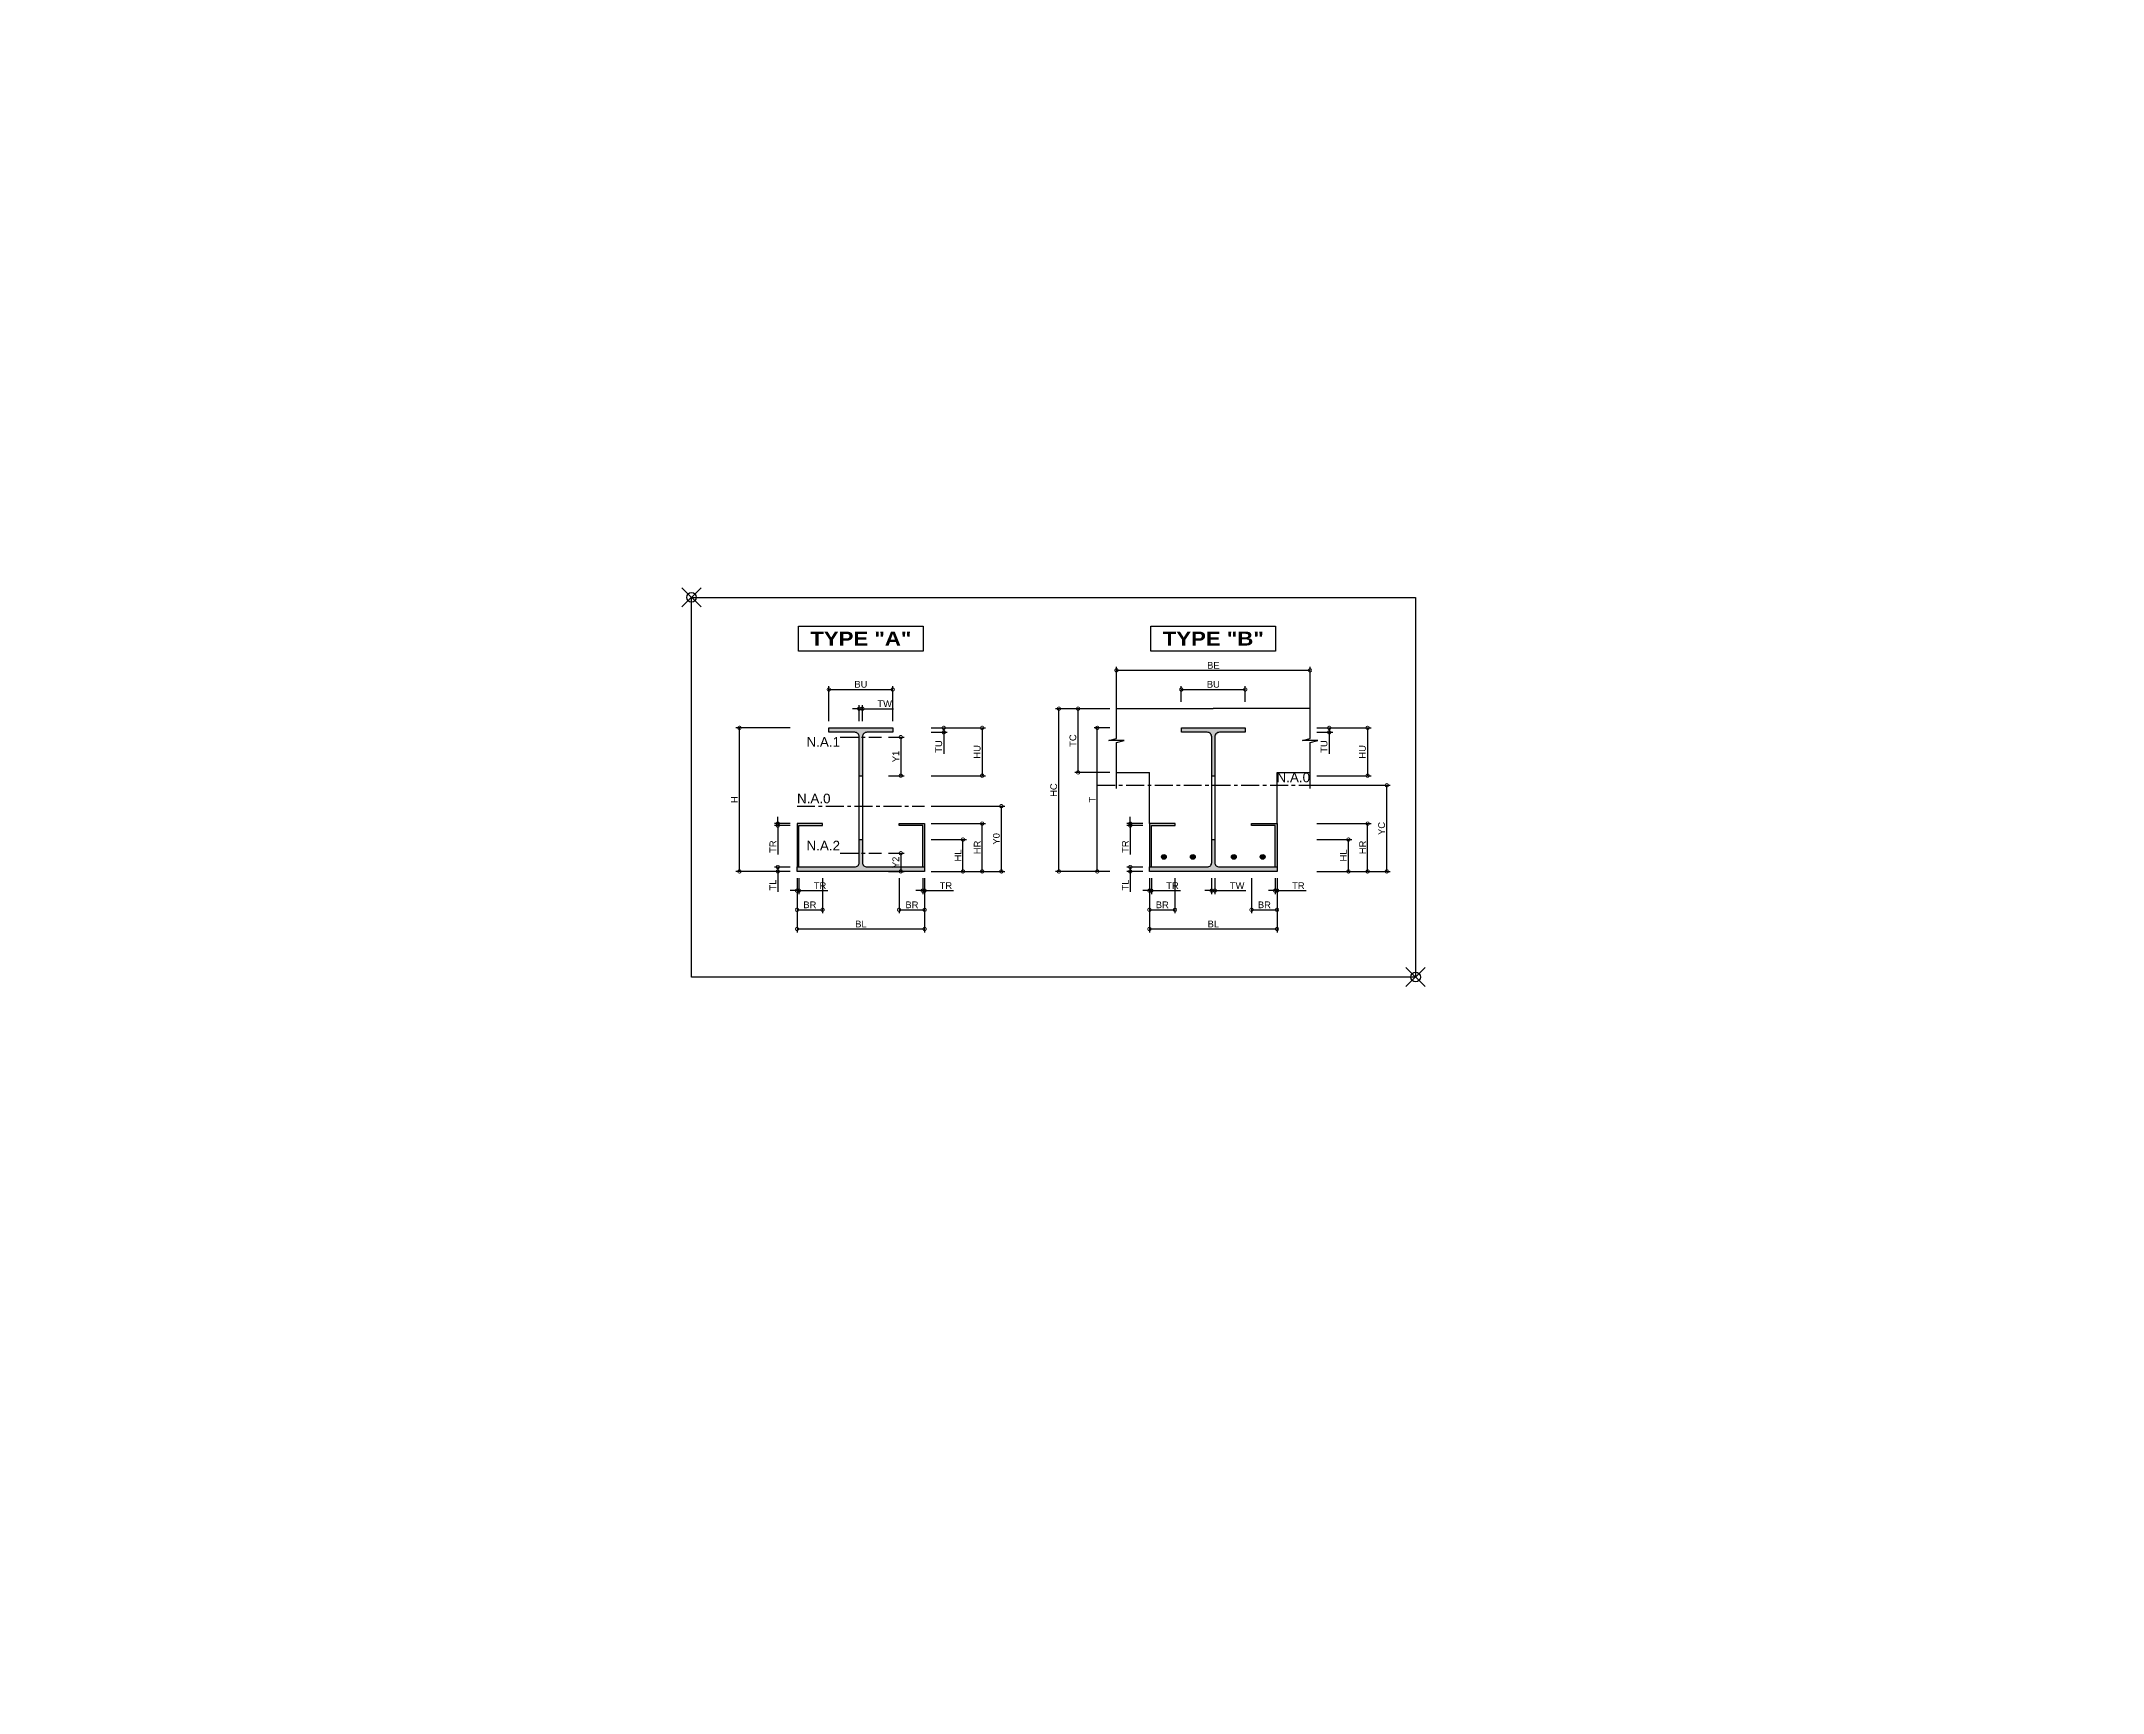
# Model space of a CAD drawing. Extents: x -3226 to 7519, y -5502 to 3104.
import ezdxf
from ezdxf.enums import TextEntityAlignment as Align

# ---------------------------------------------------------------- set-up
doc = ezdxf.new("R2010")
doc.units = 0
doc.header["$LTSCALE"] = 75
doc.header["$PDMODE"] = 35
doc.header["$PDSIZE"] = 50
doc.linetypes.add('CENTER', pattern=[2, 1.25, -0.25, 0.25, -0.25])
doc.linetypes.add('HIDDEN', pattern=[0.375, 0.25, -0.125])
doc.layers.get('DEFPOINTS').update_dxf_attribs({"color": 251})
for name, color, linetype in [('Center', 1, 'CENTER'), ('Dimension', 1, 'Continuous'), ('Hatch', 9, 'Continuous'), ('Rebar', 6, 'Continuous'), ('Steel', 2, 'Continuous'), ('Text', 3, 'HIDDEN')]:
    doc.layers.add(name, color=color, linetype=linetype)
doc.styles.add('DimText', font='arial.ttf')
doc.styles.add('Legend', font='arial.ttf')
doc.styles.add('Title', font='ariblk.ttf')
doc.dimstyles.new('Dim', dxfattribs={"dimscale": 35, "dimtxt": 1, "dimasz": 1, "dimexe": 0.5, "dimexo": 1, "dimgap": 0.25, "dimtad": 1, "dimdec": 0, "dimdsep": 46, "dimtxsty": 'DimText', "dimblk": 'DOTSMALL', "dimcen": 1, "dimclrd": 256, "dimclre": 256, "dimclrt": 7, "dimadec": 0, "dimazin": 0, "dimtfac": 1, "dimtdec": 0, "dimtmove": 0, "dimatfit": 3, "dimldrblk": 'DOTSMALL', "dimfxl": 0, "dimtolj": 1, "dimtzin": 0, "dimarcsym": 0})

# ---------------------------------------------------------------- blocks, each defined once
blk = doc.blocks.new('_DotSmall')
at = {"color": 0, "linetype": 'ByBlock', "const_width": 0.5}
blk.add_lwpolyline([(-0.0625, 0, 1), (0.0625, 0, 1)], format="xyb", close=True, dxfattribs=at)
blk = doc.blocks.new('*D1')
at = {"layer": 'DEFPOINTS', "color": 0}
for p in [(2178, -374), (2378, -374), (2378, -706)]:
    blk.add_point(p, dxfattribs=at)
at = {"layer": 'Dimension', "lineweight": -2}
for p, q in [((2343, -374), (2161, -374)), ((2178, -706), (2178, -374)), ((2343, -706), (2161, -706))]:
    blk.add_line(p, q, dxfattribs=at)
at = {"layer": 'Dimension', "lineweight": -2, "xscale": 35, "yscale": 35, "zscale": 35}
for p, rotation in [((2178, -374), 90), ((2178, -706), 270)]:
    blk.add_blockref('_DotSmall', p, dxfattribs=dict(at, rotation=rotation))
at = {"layer": 'Dimension', "color": 7, "insert": (2151, -540), "char_height": 35, "attachment_point": 5, "rotation": 90, "style": 'DimText'}
blk.add_mtext('\\A1;TC', dxfattribs=at)
blk = doc.blocks.new('*D2')
at = {"layer": 'DEFPOINTS', "color": 0}
for p in [(2078, -374), (2378, -374), (2378, -1222)]:
    blk.add_point(p, dxfattribs=at)
at = {"layer": 'Dimension', "lineweight": -2}
for p, q in [((2343, -374), (2061, -374)), ((2078, -1222), (2078, -374)), ((2343, -1222), (2061, -1222))]:
    blk.add_line(p, q, dxfattribs=at)
at = {"layer": 'Dimension', "lineweight": -2, "xscale": 35, "yscale": 35, "zscale": 35}
for p, rotation in [((2078, -374), 90), ((2078, -1222), 270)]:
    blk.add_blockref('_DotSmall', p, dxfattribs=dict(at, rotation=rotation))
at = {"layer": 'Dimension', "color": 7, "insert": (2051, -798), "char_height": 35, "attachment_point": 5, "rotation": 90, "style": 'DimText'}
blk.add_mtext('\\A1;HC', dxfattribs=at)
blk = doc.blocks.new('*D3')
at = {"layer": 'DEFPOINTS', "color": 0}
for p in [(3387, -174), (2378, -374), (3387, -374)]:
    blk.add_point(p, dxfattribs=at)
at = {"layer": 'Dimension', "lineweight": -2}
for p, q in [((2378, -339), (2378, -156)), ((2378, -174), (3387, -174)), ((3387, -339), (3387, -156))]:
    blk.add_line(p, q, dxfattribs=at)
at = {"layer": 'Dimension', "lineweight": -2, "xscale": 35, "yscale": 35, "zscale": 35, "rotation": 180}
blk.add_blockref('_DotSmall', (2378, -174), dxfattribs=at)
at = {"layer": 'Dimension', "lineweight": -2, "xscale": 35, "yscale": 35, "zscale": 35}
blk.add_blockref('_DotSmall', (3387, -174), dxfattribs=at)
at = {"layer": 'Dimension', "color": 7, "insert": (2883, -148), "char_height": 35, "attachment_point": 5, "style": 'DimText'}
blk.add_mtext('\\A1;BE', dxfattribs=at)
blk = doc.blocks.new('*D4')
at = {"layer": 'DEFPOINTS', "color": 0}
for p in [(3049, -274), (2716, -374), (3049, -374)]:
    blk.add_point(p, dxfattribs=at)
at = {"layer": 'Dimension', "lineweight": -2}
for p, q in [((2716, -339), (2716, -256)), ((2716, -274), (3049, -274)), ((3049, -339), (3049, -256))]:
    blk.add_line(p, q, dxfattribs=at)
at = {"layer": 'Dimension', "lineweight": -2, "xscale": 35, "yscale": 35, "zscale": 35, "rotation": 180}
blk.add_blockref('_DotSmall', (2716, -274), dxfattribs=at)
at = {"layer": 'Dimension', "lineweight": -2, "xscale": 35, "yscale": 35, "zscale": 35}
blk.add_blockref('_DotSmall', (3049, -274), dxfattribs=at)
at = {"layer": 'Dimension', "color": 7, "insert": (2883, -247), "char_height": 35, "attachment_point": 5, "style": 'DimText'}
blk.add_mtext('\\A1;BU', dxfattribs=at)
blk = doc.blocks.new('*D5')
at = {"layer": 'DEFPOINTS', "color": 0}
for p in [(2550, -1222), (2560, -1222), (2560, -1322)]:
    blk.add_point(p, dxfattribs=at)
at = {"layer": 'Dimension', "lineweight": -2}
for p, q in [((2550, -1257), (2550, -1340)), ((2560, -1257), (2560, -1340)), ((2550, -1322), (2515, -1322)), ((2550, -1322), (2560, -1322)), ((2560, -1322), (2711, -1322))]:
    blk.add_line(p, q, dxfattribs=at)
at = {"layer": 'Dimension', "lineweight": -2, "xscale": 35, "yscale": 35, "zscale": 35}
blk.add_blockref('_DotSmall', (2550, -1322), dxfattribs=at)
at = {"layer": 'Dimension', "lineweight": -2, "xscale": 35, "yscale": 35, "zscale": 35, "rotation": 180}
blk.add_blockref('_DotSmall', (2560, -1322), dxfattribs=at)
at = {"layer": 'Dimension', "color": 7, "insert": (2670, -1296), "char_height": 35, "attachment_point": 5, "style": 'DimText'}
blk.add_mtext('\\A1;TR', dxfattribs=at)
blk = doc.blocks.new('*D6')
at = {"layer": 'DEFPOINTS', "color": 0}
for p in [(3205, -1222), (3215, -1222), (3215, -1322)]:
    blk.add_point(p, dxfattribs=at)
at = {"layer": 'Dimension', "lineweight": -2}
for p, q in [((3205, -1257), (3205, -1340)), ((3215, -1257), (3215, -1340)), ((3205, -1322), (3170, -1322)), ((3205, -1322), (3215, -1322)), ((3215, -1322), (3366, -1322))]:
    blk.add_line(p, q, dxfattribs=at)
at = {"layer": 'Dimension', "lineweight": -2, "xscale": 35, "yscale": 35, "zscale": 35}
blk.add_blockref('_DotSmall', (3205, -1322), dxfattribs=at)
at = {"layer": 'Dimension', "lineweight": -2, "xscale": 35, "yscale": 35, "zscale": 35, "rotation": 180}
blk.add_blockref('_DotSmall', (3215, -1322), dxfattribs=at)
at = {"layer": 'Dimension', "color": 7, "insert": (3326, -1296), "char_height": 35, "attachment_point": 5, "style": 'DimText'}
blk.add_mtext('\\A1;TR', dxfattribs=at)
blk = doc.blocks.new('*D7')
at = {"layer": 'DEFPOINTS', "color": 0}
for p in [(2550, -1222), (2683, -1222), (2683, -1422)]:
    blk.add_point(p, dxfattribs=at)
at = {"layer": 'Dimension', "lineweight": -2}
for p, q in [((2550, -1257), (2550, -1440)), ((2683, -1257), (2683, -1440)), ((2550, -1422), (2683, -1422))]:
    blk.add_line(p, q, dxfattribs=at)
at = {"layer": 'Dimension', "lineweight": -2, "xscale": 35, "yscale": 35, "zscale": 35, "rotation": 180}
blk.add_blockref('_DotSmall', (2550, -1422), dxfattribs=at)
at = {"layer": 'Dimension', "lineweight": -2, "xscale": 35, "yscale": 35, "zscale": 35}
blk.add_blockref('_DotSmall', (2683, -1422), dxfattribs=at)
at = {"layer": 'Dimension', "color": 7, "insert": (2617, -1396), "char_height": 35, "attachment_point": 5, "style": 'DimText'}
blk.add_mtext('\\A1;BR', dxfattribs=at)
blk = doc.blocks.new('*D8')
at = {"layer": 'DEFPOINTS', "color": 0}
for p in [(3082, -1222), (3215, -1222), (3215, -1422)]:
    blk.add_point(p, dxfattribs=at)
at = {"layer": 'Dimension', "lineweight": -2}
for p, q in [((3082, -1257), (3082, -1440)), ((3215, -1257), (3215, -1440)), ((3082, -1422), (3215, -1422))]:
    blk.add_line(p, q, dxfattribs=at)
at = {"layer": 'Dimension', "lineweight": -2, "xscale": 35, "yscale": 35, "zscale": 35, "rotation": 180}
blk.add_blockref('_DotSmall', (3082, -1422), dxfattribs=at)
at = {"layer": 'Dimension', "lineweight": -2, "xscale": 35, "yscale": 35, "zscale": 35}
blk.add_blockref('_DotSmall', (3215, -1422), dxfattribs=at)
at = {"layer": 'Dimension', "color": 7, "insert": (3149, -1396), "char_height": 35, "attachment_point": 5, "style": 'DimText'}
blk.add_mtext('\\A1;BR', dxfattribs=at)
blk = doc.blocks.new('*D9')
at = {"layer": 'DEFPOINTS', "color": 0}
for p in [(2550, -1222), (3215, -1222), (3215, -1522)]:
    blk.add_point(p, dxfattribs=at)
at = {"layer": 'Dimension', "lineweight": -2}
for p, q in [((2550, -1257), (2550, -1540)), ((3215, -1257), (3215, -1540)), ((2550, -1522), (3215, -1522))]:
    blk.add_line(p, q, dxfattribs=at)
at = {"layer": 'Dimension', "lineweight": -2, "xscale": 35, "yscale": 35, "zscale": 35, "rotation": 180}
blk.add_blockref('_DotSmall', (2550, -1522), dxfattribs=at)
at = {"layer": 'Dimension', "lineweight": -2, "xscale": 35, "yscale": 35, "zscale": 35}
blk.add_blockref('_DotSmall', (3215, -1522), dxfattribs=at)
at = {"layer": 'Dimension', "color": 7, "insert": (2883, -1496), "char_height": 35, "attachment_point": 5, "style": 'DimText'}
blk.add_mtext('\\A1;BL', dxfattribs=at)
blk = doc.blocks.new('*D10')
at = {"layer": 'DEFPOINTS', "color": 0}
for p in [(2450, -983), (2550, -973), (2550, -983)]:
    blk.add_point(p, dxfattribs=at)
at = {"layer": 'Dimension', "lineweight": -2}
for p, q in [((2450, -973), (2450, -938)), ((2515, -973), (2432, -973)), ((2515, -983), (2432, -983)), ((2450, -973), (2450, -983)), ((2450, -983), (2450, -1134))]:
    blk.add_line(p, q, dxfattribs=at)
at = {"layer": 'Dimension', "lineweight": -2, "xscale": 35, "yscale": 35, "zscale": 35}
for p, rotation in [((2450, -973), 270), ((2450, -983), 90)]:
    blk.add_blockref('_DotSmall', p, dxfattribs=dict(at, rotation=rotation))
at = {"layer": 'Dimension', "color": 7, "insert": (2424, -1093), "char_height": 35, "attachment_point": 5, "rotation": 90, "style": 'DimText'}
blk.add_mtext('\\A1;TR', dxfattribs=at)
blk = doc.blocks.new('*D11')
at = {"layer": 'DEFPOINTS', "color": 0}
for p in [(2450, -1222), (2550, -1199), (2550, -1222)]:
    blk.add_point(p, dxfattribs=at)
at = {"layer": 'Dimension', "lineweight": -2}
for p, q in [((2515, -1199), (2432, -1199)), ((2515, -1222), (2432, -1222)), ((2450, -1199), (2450, -1222)), ((2450, -1222), (2450, -1329))]:
    blk.add_line(p, q, dxfattribs=at)
at = {"layer": 'Dimension', "lineweight": -2, "xscale": 35, "yscale": 35, "zscale": 35}
for p, rotation in [((2450, -1199), 90), ((2450, -1222), 270)]:
    blk.add_blockref('_DotSmall', p, dxfattribs=dict(at, rotation=rotation))
at = {"layer": 'Dimension', "color": 7, "insert": (2424, -1293), "char_height": 35, "attachment_point": 5, "rotation": 90, "style": 'DimText'}
blk.add_mtext('\\A1;TL', dxfattribs=at)
blk = doc.blocks.new('*D12')
at = {"layer": 'DEFPOINTS', "color": 0}
for p in [(3387, -1056), (3587, -1056), (3387, -1222)]:
    blk.add_point(p, dxfattribs=at)
at = {"layer": 'Dimension', "lineweight": -2}
for p, q in [((3422, -1056), (3605, -1056)), ((3587, -1222), (3587, -1056)), ((3422, -1222), (3605, -1222))]:
    blk.add_line(p, q, dxfattribs=at)
at = {"layer": 'Dimension', "lineweight": -2, "xscale": 35, "yscale": 35, "zscale": 35}
for p, rotation in [((3587, -1056), 90), ((3587, -1222), 270)]:
    blk.add_blockref('_DotSmall', p, dxfattribs=dict(at, rotation=rotation))
at = {"layer": 'Dimension', "color": 7, "insert": (3561, -1139), "char_height": 35, "attachment_point": 5, "rotation": 90, "style": 'DimText'}
blk.add_mtext('\\A1;HL', dxfattribs=at)
blk = doc.blocks.new('*D13')
at = {"layer": 'DEFPOINTS', "color": 0}
for p in [(3387, -973), (3687, -973), (3387, -1222)]:
    blk.add_point(p, dxfattribs=at)
at = {"layer": 'Dimension', "lineweight": -2}
for p, q in [((3422, -973), (3705, -973)), ((3687, -1222), (3687, -973)), ((3422, -1222), (3705, -1222))]:
    blk.add_line(p, q, dxfattribs=at)
at = {"layer": 'Dimension', "lineweight": -2, "xscale": 35, "yscale": 35, "zscale": 35}
for p, rotation in [((3687, -973), 90), ((3687, -1222), 270)]:
    blk.add_blockref('_DotSmall', p, dxfattribs=dict(at, rotation=rotation))
at = {"layer": 'Dimension', "color": 7, "insert": (3661, -1097), "char_height": 35, "attachment_point": 5, "rotation": 90, "style": 'DimText'}
blk.add_mtext('\\A1;HR', dxfattribs=at)
blk = doc.blocks.new('*D14')
at = {"layer": 'DEFPOINTS', "color": 0}
for p in [(3387, -773), (3787, -773), (3387, -1222)]:
    blk.add_point(p, dxfattribs=at)
at = {"layer": 'Dimension', "lineweight": -2}
for p, q in [((3422, -773), (3805, -773)), ((3787, -1222), (3787, -773)), ((3422, -1222), (3805, -1222))]:
    blk.add_line(p, q, dxfattribs=at)
at = {"layer": 'Dimension', "lineweight": -2, "xscale": 35, "yscale": 35, "zscale": 35}
for p, rotation in [((3787, -773), 90), ((3787, -1222), 270)]:
    blk.add_blockref('_DotSmall', p, dxfattribs=dict(at, rotation=rotation))
at = {"layer": 'Dimension', "color": 7, "insert": (3760, -998), "char_height": 35, "attachment_point": 5, "rotation": 90, "style": 'DimText'}
blk.add_mtext('\\A1;YC', dxfattribs=at)
blk = doc.blocks.new('*D15')
at = {"layer": 'DEFPOINTS', "color": 0}
for p in [(3387, -474), (3387, -723), (3687, -723)]:
    blk.add_point(p, dxfattribs=at)
at = {"layer": 'Dimension', "lineweight": -2}
for p, q in [((3422, -474), (3705, -474)), ((3687, -474), (3687, -723)), ((3422, -723), (3705, -723))]:
    blk.add_line(p, q, dxfattribs=at)
at = {"layer": 'Dimension', "lineweight": -2, "xscale": 35, "yscale": 35, "zscale": 35}
for p, rotation in [((3687, -474), 90), ((3687, -723), 270)]:
    blk.add_blockref('_DotSmall', p, dxfattribs=dict(at, rotation=rotation))
at = {"layer": 'Dimension', "color": 7, "insert": (3660, -599), "char_height": 35, "attachment_point": 5, "rotation": 90, "style": 'DimText'}
blk.add_mtext('\\A1;HU', dxfattribs=at)
blk = doc.blocks.new('*D16')
at = {"layer": 'DEFPOINTS', "color": 0}
for p in [(3387, -474), (3387, -497), (3487, -497)]:
    blk.add_point(p, dxfattribs=at)
at = {"layer": 'Dimension', "lineweight": -2}
for p, q in [((3422, -474), (3505, -474)), ((3422, -497), (3505, -497)), ((3487, -474), (3487, -497)), ((3487, -497), (3487, -610))]:
    blk.add_line(p, q, dxfattribs=at)
at = {"layer": 'Dimension', "lineweight": -2, "xscale": 35, "yscale": 35, "zscale": 35}
for p, rotation in [((3487, -474), 90), ((3487, -497), 270)]:
    blk.add_blockref('_DotSmall', p, dxfattribs=dict(at, rotation=rotation))
at = {"layer": 'Dimension', "color": 7, "insert": (3460, -571), "char_height": 35, "attachment_point": 5, "rotation": 90, "style": 'DimText'}
blk.add_mtext('\\A1;TU', dxfattribs=at)
blk = doc.blocks.new('*D17')
at = {"layer": 'DEFPOINTS', "color": 0}
for p in [(413, -474), (713, -474), (713, -1222)]:
    blk.add_point(p, dxfattribs=at)
at = {"layer": 'Dimension', "lineweight": -2}
for p, q in [((678, -474), (395, -474)), ((413, -1222), (413, -474)), ((678, -1222), (395, -1222))]:
    blk.add_line(p, q, dxfattribs=at)
at = {"layer": 'Dimension', "lineweight": -2, "xscale": 35, "yscale": 35, "zscale": 35}
for p, rotation in [((413, -474), 90), ((413, -1222), 270)]:
    blk.add_blockref('_DotSmall', p, dxfattribs=dict(at, rotation=rotation))
at = {"layer": 'Dimension', "color": 7, "insert": (387, -848), "char_height": 35, "attachment_point": 5, "rotation": 90, "style": 'DimText'}
blk.add_mtext('\\A1;H', dxfattribs=at)
blk = doc.blocks.new('*D22')
at = {"layer": 'DEFPOINTS', "color": 0}
for p in [(713, -1222), (723, -1222), (723, -1322)]:
    blk.add_point(p, dxfattribs=at)
at = {"layer": 'Dimension', "lineweight": -2}
for p, q in [((713, -1257), (713, -1340)), ((723, -1257), (723, -1340)), ((713, -1322), (678, -1322)), ((713, -1322), (723, -1322)), ((723, -1322), (874, -1322))]:
    blk.add_line(p, q, dxfattribs=at)
at = {"layer": 'Dimension', "lineweight": -2, "xscale": 35, "yscale": 35, "zscale": 35}
blk.add_blockref('_DotSmall', (713, -1322), dxfattribs=at)
at = {"layer": 'Dimension', "lineweight": -2, "xscale": 35, "yscale": 35, "zscale": 35, "rotation": 180}
blk.add_blockref('_DotSmall', (723, -1322), dxfattribs=at)
at = {"layer": 'Dimension', "color": 7, "insert": (833, -1296), "char_height": 35, "attachment_point": 5, "style": 'DimText'}
blk.add_mtext('\\A1;TR', dxfattribs=at)
blk = doc.blocks.new('*D18')
at = {"layer": 'DEFPOINTS', "color": 0}
for p in [(1368, -1222), (1378, -1222), (1378, -1322)]:
    blk.add_point(p, dxfattribs=at)
at = {"layer": 'Dimension', "lineweight": -2}
for p, q in [((1368, -1257), (1368, -1340)), ((1378, -1257), (1378, -1340)), ((1368, -1322), (1333, -1322)), ((1368, -1322), (1378, -1322)), ((1378, -1322), (1529, -1322))]:
    blk.add_line(p, q, dxfattribs=at)
at = {"layer": 'Dimension', "lineweight": -2, "xscale": 35, "yscale": 35, "zscale": 35}
blk.add_blockref('_DotSmall', (1368, -1322), dxfattribs=at)
at = {"layer": 'Dimension', "lineweight": -2, "xscale": 35, "yscale": 35, "zscale": 35, "rotation": 180}
blk.add_blockref('_DotSmall', (1378, -1322), dxfattribs=at)
at = {"layer": 'Dimension', "color": 7, "insert": (1489, -1296), "char_height": 35, "attachment_point": 5, "style": 'DimText'}
blk.add_mtext('\\A1;TR', dxfattribs=at)
blk = doc.blocks.new('*D19')
at = {"layer": 'DEFPOINTS', "color": 0}
for p in [(713, -1222), (846, -1222), (846, -1422)]:
    blk.add_point(p, dxfattribs=at)
at = {"layer": 'Dimension', "lineweight": -2}
for p, q in [((713, -1257), (713, -1440)), ((846, -1257), (846, -1440)), ((713, -1422), (846, -1422))]:
    blk.add_line(p, q, dxfattribs=at)
at = {"layer": 'Dimension', "lineweight": -2, "xscale": 35, "yscale": 35, "zscale": 35, "rotation": 180}
blk.add_blockref('_DotSmall', (713, -1422), dxfattribs=at)
at = {"layer": 'Dimension', "lineweight": -2, "xscale": 35, "yscale": 35, "zscale": 35}
blk.add_blockref('_DotSmall', (846, -1422), dxfattribs=at)
at = {"layer": 'Dimension', "color": 7, "insert": (780, -1396), "char_height": 35, "attachment_point": 5, "style": 'DimText'}
blk.add_mtext('\\A1;BR', dxfattribs=at)
blk = doc.blocks.new('*D20')
at = {"layer": 'DEFPOINTS', "color": 0}
for p in [(1245, -1222), (1378, -1222), (1378, -1422)]:
    blk.add_point(p, dxfattribs=at)
at = {"layer": 'Dimension', "lineweight": -2}
for p, q in [((1245, -1257), (1245, -1440)), ((1378, -1257), (1378, -1440)), ((1245, -1422), (1378, -1422))]:
    blk.add_line(p, q, dxfattribs=at)
at = {"layer": 'Dimension', "lineweight": -2, "xscale": 35, "yscale": 35, "zscale": 35, "rotation": 180}
blk.add_blockref('_DotSmall', (1245, -1422), dxfattribs=at)
at = {"layer": 'Dimension', "lineweight": -2, "xscale": 35, "yscale": 35, "zscale": 35}
blk.add_blockref('_DotSmall', (1378, -1422), dxfattribs=at)
at = {"layer": 'Dimension', "color": 7, "insert": (1312, -1396), "char_height": 35, "attachment_point": 5, "style": 'DimText'}
blk.add_mtext('\\A1;BR', dxfattribs=at)
blk = doc.blocks.new('*D21')
at = {"layer": 'DEFPOINTS', "color": 0}
for p in [(713, -1222), (1378, -1222), (1378, -1522)]:
    blk.add_point(p, dxfattribs=at)
at = {"layer": 'Dimension', "lineweight": -2}
for p, q in [((713, -1257), (713, -1540)), ((1378, -1257), (1378, -1540)), ((713, -1522), (1378, -1522))]:
    blk.add_line(p, q, dxfattribs=at)
at = {"layer": 'Dimension', "lineweight": -2, "xscale": 35, "yscale": 35, "zscale": 35, "rotation": 180}
blk.add_blockref('_DotSmall', (713, -1522), dxfattribs=at)
at = {"layer": 'Dimension', "lineweight": -2, "xscale": 35, "yscale": 35, "zscale": 35}
blk.add_blockref('_DotSmall', (1378, -1522), dxfattribs=at)
at = {"layer": 'Dimension', "color": 7, "insert": (1046, -1496), "char_height": 35, "attachment_point": 5, "style": 'DimText'}
blk.add_mtext('\\A1;BL', dxfattribs=at)
blk = doc.blocks.new('*D23')
at = {"layer": 'DEFPOINTS', "color": 0}
for p in [(613, -983), (713, -973), (713, -983)]:
    blk.add_point(p, dxfattribs=at)
at = {"layer": 'Dimension', "lineweight": -2}
for p, q in [((613, -973), (613, -938)), ((678, -973), (595, -973)), ((678, -983), (595, -983)), ((613, -973), (613, -983)), ((613, -983), (613, -1134))]:
    blk.add_line(p, q, dxfattribs=at)
at = {"layer": 'Dimension', "lineweight": -2, "xscale": 35, "yscale": 35, "zscale": 35}
for p, rotation in [((613, -973), 270), ((613, -983), 90)]:
    blk.add_blockref('_DotSmall', p, dxfattribs=dict(at, rotation=rotation))
at = {"layer": 'Dimension', "color": 7, "insert": (587, -1093), "char_height": 35, "attachment_point": 5, "rotation": 90, "style": 'DimText'}
blk.add_mtext('\\A1;TR', dxfattribs=at)
blk = doc.blocks.new('*D24')
at = {"layer": 'DEFPOINTS', "color": 0}
for p in [(613, -1222), (713, -1199), (713, -1222)]:
    blk.add_point(p, dxfattribs=at)
at = {"layer": 'Dimension', "lineweight": -2}
for p, q in [((678, -1199), (595, -1199)), ((678, -1222), (595, -1222)), ((613, -1199), (613, -1222)), ((613, -1222), (613, -1329))]:
    blk.add_line(p, q, dxfattribs=at)
at = {"layer": 'Dimension', "lineweight": -2, "xscale": 35, "yscale": 35, "zscale": 35}
for p, rotation in [((613, -1199), 90), ((613, -1222), 270)]:
    blk.add_blockref('_DotSmall', p, dxfattribs=dict(at, rotation=rotation))
at = {"layer": 'Dimension', "color": 7, "insert": (587, -1293), "char_height": 35, "attachment_point": 5, "rotation": 90, "style": 'DimText'}
blk.add_mtext('\\A1;TL', dxfattribs=at)
blk = doc.blocks.new('*D26')
at = {"layer": 'DEFPOINTS', "color": 0}
for p in [(1212, -274), (879, -474), (1212, -474)]:
    blk.add_point(p, dxfattribs=at)
at = {"layer": 'Dimension', "lineweight": -2}
for p, q in [((879, -439), (879, -256)), ((879, -274), (1212, -274)), ((1212, -439), (1212, -256))]:
    blk.add_line(p, q, dxfattribs=at)
at = {"layer": 'Dimension', "lineweight": -2, "xscale": 35, "yscale": 35, "zscale": 35, "rotation": 180}
blk.add_blockref('_DotSmall', (879, -274), dxfattribs=at)
at = {"layer": 'Dimension', "lineweight": -2, "xscale": 35, "yscale": 35, "zscale": 35}
blk.add_blockref('_DotSmall', (1212, -274), dxfattribs=at)
at = {"layer": 'Dimension', "color": 7, "insert": (1046, -247), "char_height": 35, "attachment_point": 5, "style": 'DimText'}
blk.add_mtext('\\A1;BU', dxfattribs=at)
blk = doc.blocks.new('*D25')
at = {"layer": 'DEFPOINTS', "color": 0}
for p in [(1054, -374), (1037, -474), (1054, -474)]:
    blk.add_point(p, dxfattribs=at)
at = {"layer": 'Dimension', "lineweight": -2}
for p, q in [((1037, -374), (1002, -374)), ((1037, -439), (1037, -356)), ((1037, -374), (1054, -374)), ((1054, -439), (1054, -356)), ((1054, -374), (1216, -374))]:
    blk.add_line(p, q, dxfattribs=at)
at = {"layer": 'Dimension', "lineweight": -2, "xscale": 35, "yscale": 35, "zscale": 35}
blk.add_blockref('_DotSmall', (1037, -374), dxfattribs=at)
at = {"layer": 'Dimension', "lineweight": -2, "xscale": 35, "yscale": 35, "zscale": 35, "rotation": 180}
blk.add_blockref('_DotSmall', (1054, -374), dxfattribs=at)
at = {"layer": 'Dimension', "color": 7, "insert": (1170, -348), "char_height": 35, "attachment_point": 5, "style": 'DimText'}
blk.add_mtext('\\A1;TW', dxfattribs=at)
blk = doc.blocks.new('*D28')
at = {"layer": 'DEFPOINTS', "color": 0}
for p in [(1378, -1056), (1578, -1056), (1378, -1222)]:
    blk.add_point(p, dxfattribs=at)
at = {"layer": 'Dimension', "lineweight": -2}
for p, q in [((1413, -1056), (1596, -1056)), ((1578, -1222), (1578, -1056)), ((1413, -1222), (1596, -1222))]:
    blk.add_line(p, q, dxfattribs=at)
at = {"layer": 'Dimension', "lineweight": -2, "xscale": 35, "yscale": 35, "zscale": 35}
for p, rotation in [((1578, -1056), 90), ((1578, -1222), 270)]:
    blk.add_blockref('_DotSmall', p, dxfattribs=dict(at, rotation=rotation))
at = {"layer": 'Dimension', "color": 7, "insert": (1552, -1139), "char_height": 35, "attachment_point": 5, "rotation": 90, "style": 'DimText'}
blk.add_mtext('\\A1;HL', dxfattribs=at)
blk = doc.blocks.new('*D27')
at = {"layer": 'DEFPOINTS', "color": 0}
for p in [(1378, -973), (1678, -973), (1378, -1222)]:
    blk.add_point(p, dxfattribs=at)
at = {"layer": 'Dimension', "lineweight": -2}
for p, q in [((1413, -973), (1696, -973)), ((1678, -1222), (1678, -973)), ((1413, -1222), (1696, -1222))]:
    blk.add_line(p, q, dxfattribs=at)
at = {"layer": 'Dimension', "lineweight": -2, "xscale": 35, "yscale": 35, "zscale": 35}
for p, rotation in [((1678, -973), 90), ((1678, -1222), 270)]:
    blk.add_blockref('_DotSmall', p, dxfattribs=dict(at, rotation=rotation))
at = {"layer": 'Dimension', "color": 7, "insert": (1652, -1097), "char_height": 35, "attachment_point": 5, "rotation": 90, "style": 'DimText'}
blk.add_mtext('\\A1;HR', dxfattribs=at)
blk = doc.blocks.new('*D29')
at = {"layer": 'DEFPOINTS', "color": 0}
for p in [(1378, -882), (1778, -882), (1378, -1222)]:
    blk.add_point(p, dxfattribs=at)
at = {"layer": 'Dimension', "lineweight": -2}
for p, q in [((1413, -882), (1796, -882)), ((1778, -1222), (1778, -882)), ((1413, -1222), (1796, -1222))]:
    blk.add_line(p, q, dxfattribs=at)
at = {"layer": 'Dimension', "lineweight": -2, "xscale": 35, "yscale": 35, "zscale": 35}
for p, rotation in [((1778, -882), 90), ((1778, -1222), 270)]:
    blk.add_blockref('_DotSmall', p, dxfattribs=dict(at, rotation=rotation))
at = {"layer": 'Dimension', "color": 7, "insert": (1752, -1052), "char_height": 35, "attachment_point": 5, "rotation": 90, "style": 'DimText'}
blk.add_mtext('\\A1;Y0', dxfattribs=at)
blk = doc.blocks.new('*D31')
at = {"layer": 'DEFPOINTS', "color": 0}
for p in [(1378, -474), (1378, -723), (1678, -723)]:
    blk.add_point(p, dxfattribs=at)
at = {"layer": 'Dimension', "lineweight": -2}
for p, q in [((1413, -474), (1696, -474)), ((1678, -474), (1678, -723)), ((1413, -723), (1696, -723))]:
    blk.add_line(p, q, dxfattribs=at)
at = {"layer": 'Dimension', "lineweight": -2, "xscale": 35, "yscale": 35, "zscale": 35}
for p, rotation in [((1678, -474), 90), ((1678, -723), 270)]:
    blk.add_blockref('_DotSmall', p, dxfattribs=dict(at, rotation=rotation))
at = {"layer": 'Dimension', "color": 7, "insert": (1652, -599), "char_height": 35, "attachment_point": 5, "rotation": 90, "style": 'DimText'}
blk.add_mtext('\\A1;HU', dxfattribs=at)
blk = doc.blocks.new('*D30')
at = {"layer": 'DEFPOINTS', "color": 0}
for p in [(1378, -474), (1378, -497), (1478, -497)]:
    blk.add_point(p, dxfattribs=at)
at = {"layer": 'Dimension', "lineweight": -2}
for p, q in [((1413, -474), (1496, -474)), ((1413, -497), (1496, -497)), ((1478, -474), (1478, -497)), ((1478, -497), (1478, -610))]:
    blk.add_line(p, q, dxfattribs=at)
at = {"layer": 'Dimension', "lineweight": -2, "xscale": 35, "yscale": 35, "zscale": 35}
for p, rotation in [((1478, -474), 90), ((1478, -497), 270)]:
    blk.add_blockref('_DotSmall', p, dxfattribs=dict(at, rotation=rotation))
at = {"layer": 'Dimension', "color": 7, "insert": (1452, -571), "char_height": 35, "attachment_point": 5, "rotation": 90, "style": 'DimText'}
blk.add_mtext('\\A1;TU', dxfattribs=at)
blk = doc.blocks.new('*D32')
at = {"layer": 'DEFPOINTS', "color": 0}
for p in [(1154, -1127), (1154, -1222), (1254, -1222)]:
    blk.add_point(p, dxfattribs=at)
at = {"layer": 'Dimension', "lineweight": -2}
for p, q in [((1189, -1127), (1271, -1127)), ((1254, -1127), (1254, -1222)), ((1189, -1222), (1271, -1222))]:
    blk.add_line(p, q, dxfattribs=at)
at = {"layer": 'Dimension', "lineweight": -2, "xscale": 35, "yscale": 35, "zscale": 35}
for p, rotation in [((1254, -1127), 90), ((1254, -1222), 270)]:
    blk.add_blockref('_DotSmall', p, dxfattribs=dict(at, rotation=rotation))
at = {"layer": 'Dimension', "color": 7, "insert": (1228, -1175), "char_height": 35, "attachment_point": 5, "rotation": 90, "style": 'DimText'}
blk.add_mtext('\\A1;Y2', dxfattribs=at)
blk = doc.blocks.new('*D33')
at = {"layer": 'DEFPOINTS', "color": 0}
for p in [(1154, -522), (1154, -723), (1254, -723)]:
    blk.add_point(p, dxfattribs=at)
at = {"layer": 'Dimension', "lineweight": -2}
for p, q in [((1189, -522), (1271, -522)), ((1254, -522), (1254, -723)), ((1189, -723), (1271, -723))]:
    blk.add_line(p, q, dxfattribs=at)
at = {"layer": 'Dimension', "lineweight": -2, "xscale": 35, "yscale": 35, "zscale": 35}
for p, rotation in [((1254, -522), 90), ((1254, -723), 270)]:
    blk.add_blockref('_DotSmall', p, dxfattribs=dict(at, rotation=rotation))
at = {"layer": 'Dimension', "color": 7, "insert": (1228, -623), "char_height": 35, "attachment_point": 5, "rotation": 90, "style": 'DimText'}
blk.add_mtext('\\A1;Y1', dxfattribs=at)
blk = doc.blocks.new('*U36')
blk.add_lwpolyline([(-250, 0), (-10, 0), (0, -40), (0, 0), (0, 40), (10, 0), (250, 0)])
blk = doc.blocks.new('*D37')
at = {"layer": 'DEFPOINTS', "color": 0}
for p in [(2278, -474), (2378, -474), (2378, -1222)]:
    blk.add_point(p, dxfattribs=at)
at = {"layer": 'Dimension', "lineweight": -2}
for p, q in [((2343, -474), (2261, -474)), ((2278, -1222), (2278, -474)), ((2343, -1222), (2261, -1222))]:
    blk.add_line(p, q, dxfattribs=at)
at = {"layer": 'Dimension', "lineweight": -2, "xscale": 35, "yscale": 35, "zscale": 35}
for p, rotation in [((2278, -474), 90), ((2278, -1222), 270)]:
    blk.add_blockref('_DotSmall', p, dxfattribs=dict(at, rotation=rotation))
at = {"layer": 'Dimension', "color": 7, "insert": (2252, -848), "char_height": 35, "attachment_point": 5, "rotation": 90, "style": 'DimText'}
blk.add_mtext('\\A1;T', dxfattribs=at)
blk = doc.blocks.new('*D38')
at = {"layer": 'DEFPOINTS', "color": 0}
for p in [(2874, -1222), (2891, -1222), (2891, -1322)]:
    blk.add_point(p, dxfattribs=at)
at = {"layer": 'Dimension', "lineweight": -2}
for p, q in [((2874, -1257), (2874, -1340)), ((2891, -1257), (2891, -1340)), ((2874, -1322), (2839, -1322)), ((2874, -1322), (2891, -1322)), ((2891, -1322), (3053, -1322))]:
    blk.add_line(p, q, dxfattribs=at)
at = {"layer": 'Dimension', "lineweight": -2, "xscale": 35, "yscale": 35, "zscale": 35}
blk.add_blockref('_DotSmall', (2874, -1322), dxfattribs=at)
at = {"layer": 'Dimension', "lineweight": -2, "xscale": 35, "yscale": 35, "zscale": 35, "rotation": 180}
blk.add_blockref('_DotSmall', (2891, -1322), dxfattribs=at)
at = {"layer": 'Dimension', "color": 7, "insert": (3007, -1296), "char_height": 35, "attachment_point": 5, "style": 'DimText'}
blk.add_mtext('\\A1;TW', dxfattribs=at)
blk = doc.blocks.new('*U40')
h = blk.add_hatch(color=252)
edge = h.paths.add_edge_path()
edge.add_arc((0, 12.5), 12.5, 0, 360)
blk.add_circle((0, 12.5), 12.5)

msp = doc.modelspace()

# ---------------------------------------------------------------- hatches: boundary and pattern name
at = {"layer": 'Hatch'}
h = msp.add_hatch(color=256, dxfattribs=at)
edge = h.paths.add_edge_path()
edge.add_line((1037.3, -1055.9), (1053.9, -1055.9))
edge.add_line((1053.9, -1055.9), (1053.9, -1175.7))
edge.add_arc((1077.2, -1175.7), 23.3, 180, 270.0006)
edge.add_arc((1227.7, -14345322.7), 14344123.8, 89.99939877, 90.00060123, ccw=False)
edge.add_line((1378.3, -1198.9), (1378.3, -1222.2))
edge.add_line((1378.3, -1222.2), (713, -1222.2))
edge.add_line((713, -1222.2), (713, -1198.9))
edge.add_line((713, -1198.9), (1014, -1198.9))
edge.add_arc((1014, -1175.7), 23.3, 270, 360)
edge.add_line((1037.3, -1175.7), (1037.3, -1055.9))
h = msp.add_hatch(color=256, dxfattribs=at)
edge = h.paths.add_edge_path()
edge.add_line((2874.3, -1055.9), (2891, -1055.9))
edge.add_line((2891, -1055.9), (2891, -1175.7))
edge.add_arc((2914.2, -1175.7), 23.3, 180, 270.0006)
edge.add_arc((3064.8, -14345322.7), 14344123.8, 89.99939877, 90.00060123, ccw=False)
edge.add_line((3215.3, -1198.9), (3215.3, -1222.2))
edge.add_line((3215.3, -1222.2), (2550, -1222.2))
edge.add_line((2550, -1222.2), (2550, -1198.9))
edge.add_line((2550, -1198.9), (2851, -1198.9))
edge.add_arc((2851, -1175.7), 23.3, 270, 360)
edge.add_line((2874.3, -1175.7), (2874.3, -1055.9))
h = msp.add_hatch(color=256, dxfattribs=at)
edge = h.paths.add_edge_path()
edge.add_line((879.3, -473.8), (879.3, -497.1))
edge.add_line((879.3, -497.1), (1014, -497.1))
edge.add_arc((1014, -520.4), 23.3, 0, 90, ccw=False)
edge.add_line((1037.3, -520.4), (1037.3, -723.3))
edge.add_line((1037.3, -723.3), (1053.9, -723.3))
edge.add_line((1053.9, -723.3), (1053.9, -520.4))
edge.add_arc((1077.2, -520.4), 23.3, 90, 180, ccw=False)
edge.add_line((1077.2, -497.1), (1211.9, -497.1))
edge.add_line((1211.9, -497.1), (1211.9, -473.8))
edge.add_line((1211.9, -473.8), (879.3, -473.8))
h = msp.add_hatch(color=256, dxfattribs=at)
edge = h.paths.add_edge_path()
edge.add_line((2716.3, -473.8), (2716.3, -497.1))
edge.add_line((2716.3, -497.1), (2851, -497.1))
edge.add_arc((2851, -520.4), 23.3, 0, 90, ccw=False)
edge.add_line((2874.3, -520.4), (2874.3, -723.3))
edge.add_line((2874.3, -723.3), (2891, -723.3))
edge.add_line((2891, -723.3), (2891, -520.4))
edge.add_arc((2914.2, -520.4), 23.3, 90, 180, ccw=False)
edge.add_line((2914.2, -497.1), (3049, -497.1))
edge.add_line((3049, -497.1), (3049, -473.8))
edge.add_line((3049, -473.8), (2716.3, -473.8))
for points in [[(723, -982.7), (846, -982.7), (846, -972.8), (713, -972.8), (713, -1198.9), (723, -1198.9)], [(1368.3, -982.7), (1245.2, -982.7), (1245.2, -972.8), (1378.3, -972.8), (1378.3, -1198.9), (1368.3, -1198.9)], [(2560, -982.7), (2683.1, -982.7), (2683.1, -972.8), (2550, -972.8), (2550, -1198.9), (2560, -1198.9)], [(3205.3, -982.7), (3082.2, -982.7), (3082.2, -972.8), (3215.3, -972.8), (3215.3, -1198.9), (3205.3, -1198.9)]]:
    msp.add_hatch(color=254, dxfattribs=at).paths.add_polyline_path(points)

# ---------------------------------------------------------------- linework, layer by layer
for p, q in [((2378.3, -373.8), (2882.6, -373.8)), ((3387, -373.8), (2882.6, -373.8)), ((2378.3, -706.4), (2550, -706.4)), ((2550, -972.8), (2550, -706.4)), ((3215.3, -972.8), (3215.3, -706.4)), ((3215.3, -706.4), (3387, -706.4))]:
    msp.add_line(p, q)
for points in [[(720.6, 56.3), (1370.6, 56.3), (1370.6, -73.8), (720.6, -73.8)], [(2557.6, 56.3), (3207.7, 56.3), (3207.7, -73.8), (2557.6, -73.8)]]:
    msp.add_lwpolyline(points, close=True)
for p in [(163, 206.3), (3937, -1772.2)]:
    msp.add_point(p)
at = {"layer": 'Center', "linetype": 'CENTER'}
for p, q in [((937.3, -522), (1153.9, -522)), ((2278.3, -773.2), (3487, -773.2)), ((713, -881.9), (1378.3, -881.9)), ((937.3, -1127.4), (1153.9, -1127.4))]:
    msp.add_line(p, q, dxfattribs=at)
at = {"layer": 'DEFPOINTS'}
msp.add_lwpolyline([(163, 206.3), (3937, 206.3), (3937, -1772.2), (163, -1772.2)], close=True, dxfattribs=at)
at = {"layer": 'Steel'}
for p, q in [((1037.3, -723.3), (1053.9, -723.3)), ((2874.3, -723.3), (2891, -723.3)), ((1037.3, -1055.9), (1053.9, -1055.9)), ((2874.3, -1055.9), (2891, -1055.9))]:
    msp.add_line(p, q, dxfattribs=at)
for points in [[(1211.9, -473.8), (1211.9, -497.1), (1077.2, -497.1, 0.4142136), (1053.9, -520.4), (1053.9, -1175.7, 0.4142166), (1077.2, -1198.9), (1378.3, -1198.9), (1378.3, -1222.2), (713, -1222.2), (713, -1198.9), (1014, -1198.9, 0.4142136), (1037.3, -1175.7), (1037.3, -520.4, 0.4142136), (1014, -497.1), (879.3, -497.1), (879.3, -473.8)], [(3049, -473.8), (3049, -497.1), (2914.2, -497.1, 0.4142136), (2891, -520.4), (2891, -1175.7, 0.4142166), (2914.2, -1198.9), (3215.3, -1198.9), (3215.3, -1222.2), (2550, -1222.2), (2550, -1198.9), (2851, -1198.9, 0.4142136), (2874.3, -1175.7), (2874.3, -520.4, 0.4142136), (2851, -497.1), (2716.3, -497.1), (2716.3, -473.8)]]:
    msp.add_lwpolyline(points, format="xyb", close=True, dxfattribs=at)
for points in [[(723, -1198.9), (723, -982.7), (846, -982.7), (846, -972.8), (713, -972.8), (713, -1198.9)], [(1368.3, -1198.9), (1368.3, -982.7), (1245.2, -982.7), (1245.2, -972.8), (1378.3, -972.8), (1378.3, -1198.9)], [(2560, -1198.9), (2560, -982.7), (2683.1, -982.7), (2683.1, -972.8), (2550, -972.8), (2550, -1198.9)], [(3205.3, -1198.9), (3205.3, -982.7), (3082.2, -982.7), (3082.2, -972.8), (3215.3, -972.8), (3215.3, -1198.9)]]:
    msp.add_lwpolyline(points, dxfattribs=at)

# ---------------------------------------------------------------- block references
at = {"rotation": 90}
for p in [(2378.3, -540.1), (3387, -540.1)]:
    msp.add_blockref('*U36', p, dxfattribs=at)
at = {"layer": 'Rebar'}
for p in [(2625.3, -1158.9), (2775.8, -1158.9), (2989.5, -1158.9), (3140, -1158.9)]:
    msp.add_blockref('*U40', p, dxfattribs=at)

# ---------------------------------------------------------------- texts
at = {"layer": 'Text', "style": 'Title'}
for s, p in [('TYPE "A"', (1045.7, -8.7)), ('TYPE "B"', (2882.7, -8.7))]:
    msp.add_text(s, height=72.25, dxfattribs=at).set_placement(p, align=Align.MIDDLE_CENTER)
at = {"layer": 'Text', "style": 'Legend'}
msp.add_text('N.A.1', height=50, dxfattribs=at).set_placement((937.3, -522), align=Align.TOP_RIGHT)
for s, p in [('N.A.0', (3387, -772.3)), ('N.A.2', (937.3, -1127.4))]:
    msp.add_text(s, height=50, dxfattribs=at).set_placement(p, align=Align.BOTTOM_RIGHT)
msp.add_text('N.A.0', height=50, dxfattribs=at).set_placement((713, -881.9), align=Align.BOTTOM_LEFT)

# ---------------------------------------------------------------- dimensions: what is measured, and where the dimension line sits
at = {"layer": 'Dimension'}
for base, p1, p2, text, picture, middle in [((3387, -173.8), (2378.3, -373.8), (3387, -373.8), 'BE', '*D3', (2882.6, -147.5)), ((1211.9, -273.8), (879.3, -473.8), (1211.9, -473.8), 'BU', '*D26', (1045.6, -247.2)), ((3049, -273.8), (2716.3, -373.8), (3049, -373.8), 'BU', '*D4', (2882.6, -247.2)), ((1053.9, -373.8), (1037.3, -473.8), (1053.9, -473.8), 'TW', '*D25', (1169.8, -347.5)), ((723, -1322.2), (713, -1222.2), (723, -1222.2), 'TR', '*D22', (833.4, -1296)), ((846, -1422.2), (713, -1222.2), (846, -1222.2), 'BR', '*D19', (779.5, -1396)), ((1378.3, -1522.2), (713, -1222.2), (1378.3, -1222.2), 'BL', '*D21', (1045.6, -1496)), ((1378.3, -1422.2), (1245.2, -1222.2), (1378.3, -1222.2), 'BR', '*D20', (1311.7, -1396)), ((1378.3, -1322.2), (1368.3, -1222.2), (1378.3, -1222.2), 'TR', '*D18', (1488.7, -1296)), ((2560, -1322.2), (2550, -1222.2), (2560, -1222.2), 'TR', '*D5', (2670.4, -1296)), ((2683.1, -1422.2), (2550, -1222.2), (2683.1, -1222.2), 'BR', '*D7', (2616.5, -1396)), ((3215.3, -1522.2), (2550, -1222.2), (3215.3, -1222.2), 'BL', '*D9', (2882.6, -1496)), ((2891, -1322.2), (2874.3, -1222.2), (2891, -1222.2), 'TW', '*D38', (3006.9, -1296)), ((3215.3, -1422.2), (3082.2, -1222.2), (3215.3, -1222.2), 'BR', '*D8', (3148.8, -1396)), ((3215.3, -1322.2), (3205.3, -1222.2), (3215.3, -1222.2), 'TR', '*D6', (3325.7, -1296))]:
    dim = msp.add_linear_dim(base=base, p1=p1, p2=p2, text=text, dimstyle='Dim', dxfattribs=at)
    dim.commit()
    dim.dimension.update_dxf_attribs({"geometry": picture, "text_midpoint": middle})
for base, p1, p2, angle, text, picture, middle in [((2078.3, -373.8), (2378.3, -1222.2), (2378.3, -373.8), 90, 'HC', '*D2', (2051.4, -798)), ((2178.3, -373.8), (2378.3, -706.4), (2378.3, -373.8), 90, 'TC', '*D1', (2151.4, -540.1)), ((413, -473.8), (713, -1222.2), (713, -473.8), 90, 'H', '*D17', (386.7, -848)), ((1253.9, -723.3), (1153.9, -522), (1153.9, -723.3), 90, 'Y1', '*D33', (1227.6, -622.6)), ((1678.3, -723.3), (1378.3, -473.8), (1378.3, -723.3), 90, 'HU', '*D31', (1651.7, -598.5)), ((1478.3, -497.1), (1378.3, -473.8), (1378.3, -497.1), 90, 'TU', '*D30', (1451.7, -570.9)), ((2278.3, -473.8), (2378.3, -1222.2), (2378.3, -473.8), 90, 'T', '*D37', (2252, -848)), ((3687, -723.3), (3387, -473.8), (3387, -723.3), 90, 'HU', '*D15', (3660.5, -598.5)), ((3487, -497.1), (3387, -473.8), (3387, -497.1), 90, 'TU', '*D16', (3460.5, -570.9)), ((3787, -773.2), (3387, -1222.2), (3387, -773.2), 90, 'YC', '*D14', (3760.2, -997.7)), ((613, -982.7), (713, -972.8), (713, -982.7), 270, 'TR', '*D23', (586.7, -1093.2)), ((1778.3, -881.9), (1378.3, -1222.2), (1378.3, -881.9), 90, 'Y0', '*D29', (1751.6, -1052)), ((1678.3, -972.8), (1378.3, -1222.2), (1378.3, -972.8), 90, 'HR', '*D27', (1652, -1097.5)), ((2450, -982.7), (2550, -972.8), (2550, -982.7), 270, 'TR', '*D10', (2423.7, -1093.2)), ((3687, -972.8), (3387, -1222.2), (3387, -972.8), 90, 'HR', '*D13', (3660.8, -1097.5)), ((1578.3, -1055.9), (1378.3, -1222.2), (1378.3, -1055.9), 90, 'HL', '*D28', (1552, -1139.1)), ((3587, -1055.9), (3387, -1222.2), (3387, -1055.9), 90, 'HL', '*D12', (3560.8, -1139.1)), ((1253.9, -1222.2), (1153.9, -1127.4), (1153.9, -1222.2), 90, 'Y2', '*D32', (1227.6, -1174.8)), ((613, -1222.2), (713, -1198.9), (713, -1222.2), 270, 'TL', '*D24', (586.7, -1293.1)), ((2450, -1222.2), (2550, -1198.9), (2550, -1222.2), 270, 'TL', '*D11', (2423.7, -1293.1))]:
    dim = msp.add_linear_dim(base=base, p1=p1, p2=p2, angle=angle, text=text, dimstyle='Dim', dxfattribs=at)
    dim.commit()
    dim.dimension.update_dxf_attribs({"geometry": picture, "text_midpoint": middle})

doc.saveas('drawing.dxf')
